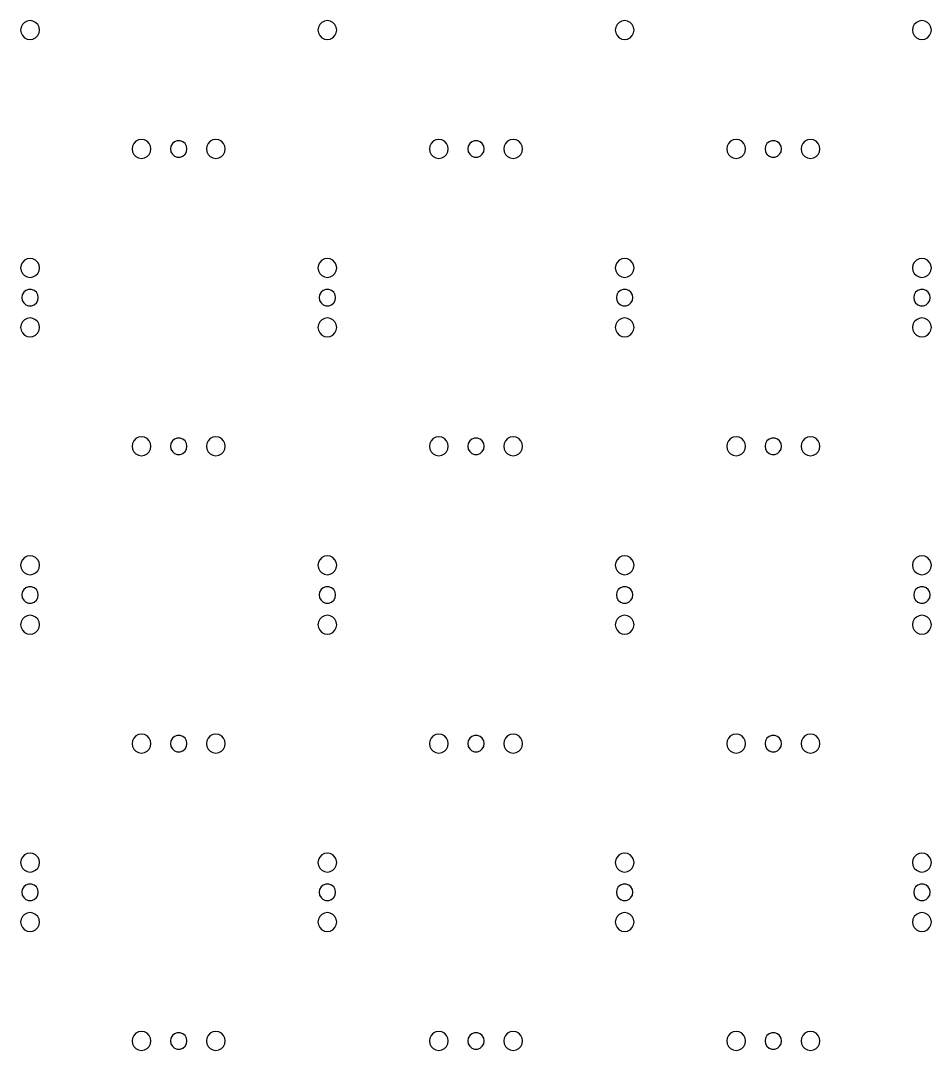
# Model space of a CAD drawing. Extents: x 218 to 2830, y 94 to 1506.
# Drawn here: x 2218 to 2830, y 94 to 786 of the extents above; entities that cross this region are included whole.
import ezdxf

# ---------------------------------------------------------------- set-up
doc = ezdxf.new("R2010")
doc.units = 0
doc.layers.get('0').update_dxf_attribs({"linetype": 'CONTINUOUS'})

msp = doc.modelspace()

# ---------------------------------------------------------------- linework, layer by layer
for points in [[(2225.96, 773.961), (2227.73, 774.863), (2229.14, 776.268), (2230.04, 778.038), (2230.35, 780), (2230.04, 781.962), (2229.14, 783.732), (2227.73, 785.137), (2225.96, 786.039), (2224, 786.35), (2222.04, 786.039), (2220.27, 785.137), (2218.86, 783.732), (2217.96, 781.962), (2217.65, 780), (2217.96, 778.038), (2218.86, 776.268), (2220.27, 774.863), (2222.04, 773.961), (2224, 773.65)], [(2425.96, 773.961), (2427.73, 774.863), (2429.14, 776.268), (2430.04, 778.038), (2430.35, 780), (2430.04, 781.962), (2429.14, 783.732), (2427.73, 785.137), (2425.96, 786.039), (2424, 786.35), (2422.04, 786.039), (2420.27, 785.137), (2418.86, 783.732), (2417.96, 781.962), (2417.65, 780), (2417.96, 778.038), (2418.86, 776.268), (2420.27, 774.863), (2422.04, 773.961), (2424, 773.65)], [(2625.96, 773.961), (2627.73, 774.863), (2629.14, 776.268), (2630.04, 778.038), (2630.35, 780), (2630.04, 781.962), (2629.14, 783.732), (2627.73, 785.137), (2625.96, 786.039), (2624, 786.35), (2622.04, 786.039), (2620.27, 785.137), (2618.86, 783.732), (2617.96, 781.962), (2617.65, 780), (2617.96, 778.038), (2618.86, 776.268), (2620.27, 774.863), (2622.04, 773.961), (2624, 773.65)], [(2825.96, 773.961), (2827.73, 774.863), (2829.14, 776.268), (2830.04, 778.038), (2830.35, 780), (2830.04, 781.962), (2829.14, 783.732), (2827.73, 785.137), (2825.96, 786.039), (2824, 786.35), (2822.04, 786.039), (2820.27, 785.137), (2818.86, 783.732), (2817.96, 781.962), (2817.65, 780), (2817.96, 778.038), (2818.86, 776.268), (2820.27, 774.863), (2822.04, 773.961), (2824, 773.65)], [(2300.96, 693.961), (2302.73, 694.863), (2304.14, 696.268), (2305.04, 698.038), (2305.35, 700), (2305.04, 701.962), (2304.14, 703.732), (2302.73, 705.137), (2300.96, 706.039), (2299, 706.35), (2297.04, 706.039), (2295.27, 705.137), (2293.86, 703.732), (2292.96, 701.962), (2292.65, 700), (2292.96, 698.038), (2293.86, 696.268), (2295.27, 694.863), (2297.04, 693.961), (2299, 693.65)], [(2326.78, 695.188), (2328.26, 696.429), (2329.22, 698.1), (2329.56, 700), (2329.22, 701.9), (2328.26, 703.571), (2326.78, 704.812), (2324.96, 705.472), (2323.04, 705.472), (2321.22, 704.812), (2319.74, 703.571), (2318.78, 701.9), (2318.44, 700), (2318.78, 698.1), (2319.74, 696.429), (2321.22, 695.188), (2323.04, 694.528), (2324.96, 694.528)], [(2350.96, 693.961), (2352.73, 694.863), (2354.14, 696.268), (2355.04, 698.038), (2355.35, 700), (2355.04, 701.962), (2354.14, 703.732), (2352.73, 705.137), (2350.96, 706.039), (2349, 706.35), (2347.04, 706.039), (2345.27, 705.137), (2343.86, 703.732), (2342.96, 701.962), (2342.65, 700), (2342.96, 698.038), (2343.86, 696.268), (2345.27, 694.863), (2347.04, 693.961), (2349, 693.65)], [(2500.96, 693.961), (2502.73, 694.863), (2504.14, 696.268), (2505.04, 698.038), (2505.35, 700), (2505.04, 701.962), (2504.14, 703.732), (2502.73, 705.137), (2500.96, 706.039), (2499, 706.35), (2497.04, 706.039), (2495.27, 705.137), (2493.86, 703.732), (2492.96, 701.962), (2492.65, 700), (2492.96, 698.038), (2493.86, 696.268), (2495.27, 694.863), (2497.04, 693.961), (2499, 693.65)], [(2526.78, 695.188), (2528.26, 696.429), (2529.22, 698.1), (2529.56, 700), (2529.22, 701.9), (2528.26, 703.571), (2526.78, 704.812), (2524.96, 705.472), (2523.04, 705.472), (2521.22, 704.812), (2519.74, 703.571), (2518.78, 701.9), (2518.44, 700), (2518.78, 698.1), (2519.74, 696.429), (2521.22, 695.188), (2523.04, 694.528), (2524.96, 694.528)], [(2550.96, 693.961), (2552.73, 694.863), (2554.14, 696.268), (2555.04, 698.038), (2555.35, 700), (2555.04, 701.962), (2554.14, 703.732), (2552.73, 705.137), (2550.96, 706.039), (2549, 706.35), (2547.04, 706.039), (2545.27, 705.137), (2543.86, 703.732), (2542.96, 701.962), (2542.65, 700), (2542.96, 698.038), (2543.86, 696.268), (2545.27, 694.863), (2547.04, 693.961), (2549, 693.65)], [(2700.96, 693.961), (2702.73, 694.863), (2704.14, 696.268), (2705.04, 698.038), (2705.35, 700), (2705.04, 701.962), (2704.14, 703.732), (2702.73, 705.137), (2700.96, 706.039), (2699, 706.35), (2697.04, 706.039), (2695.27, 705.137), (2693.86, 703.732), (2692.96, 701.962), (2692.65, 700), (2692.96, 698.038), (2693.86, 696.268), (2695.27, 694.863), (2697.04, 693.961), (2699, 693.65)], [(2726.78, 695.188), (2728.26, 696.429), (2729.22, 698.1), (2729.56, 700), (2729.22, 701.9), (2728.26, 703.571), (2726.78, 704.812), (2724.96, 705.472), (2723.04, 705.472), (2721.22, 704.812), (2719.74, 703.571), (2718.78, 701.9), (2718.44, 700), (2718.78, 698.1), (2719.74, 696.429), (2721.22, 695.188), (2723.04, 694.528), (2724.96, 694.528)], [(2750.96, 693.961), (2752.73, 694.863), (2754.14, 696.268), (2755.04, 698.038), (2755.35, 700), (2755.04, 701.962), (2754.14, 703.732), (2752.73, 705.137), (2750.96, 706.039), (2749, 706.35), (2747.04, 706.039), (2745.27, 705.137), (2743.86, 703.732), (2742.96, 701.962), (2742.65, 700), (2742.96, 698.038), (2743.86, 696.268), (2745.27, 694.863), (2747.04, 693.961), (2749, 693.65)], [(2225.96, 613.961), (2227.73, 614.863), (2229.14, 616.268), (2230.04, 618.038), (2230.35, 620), (2230.04, 621.962), (2229.14, 623.732), (2227.73, 625.137), (2225.96, 626.039), (2224, 626.35), (2222.04, 626.039), (2220.27, 625.137), (2218.86, 623.732), (2217.96, 621.962), (2217.65, 620), (2217.96, 618.038), (2218.86, 616.268), (2220.27, 614.863), (2222.04, 613.961), (2224, 613.65)], [(2425.96, 613.961), (2427.73, 614.863), (2429.14, 616.268), (2430.04, 618.038), (2430.35, 620), (2430.04, 621.962), (2429.14, 623.732), (2427.73, 625.137), (2425.96, 626.039), (2424, 626.35), (2422.04, 626.039), (2420.27, 625.137), (2418.86, 623.732), (2417.96, 621.962), (2417.65, 620), (2417.96, 618.038), (2418.86, 616.268), (2420.27, 614.863), (2422.04, 613.961), (2424, 613.65)], [(2625.96, 613.961), (2627.73, 614.863), (2629.14, 616.268), (2630.04, 618.038), (2630.35, 620), (2630.04, 621.962), (2629.14, 623.732), (2627.73, 625.137), (2625.96, 626.039), (2624, 626.35), (2622.04, 626.039), (2620.27, 625.137), (2618.86, 623.732), (2617.96, 621.962), (2617.65, 620), (2617.96, 618.038), (2618.86, 616.268), (2620.27, 614.863), (2622.04, 613.961), (2624, 613.65)], [(2825.96, 613.961), (2827.73, 614.863), (2829.14, 616.268), (2830.04, 618.038), (2830.35, 620), (2830.04, 621.962), (2829.14, 623.732), (2827.73, 625.137), (2825.96, 626.039), (2824, 626.35), (2822.04, 626.039), (2820.27, 625.137), (2818.86, 623.732), (2817.96, 621.962), (2817.65, 620), (2817.96, 618.038), (2818.86, 616.268), (2820.27, 614.863), (2822.04, 613.961), (2824, 613.65)], [(2226.78, 595.188), (2228.26, 596.429), (2229.22, 598.1), (2229.56, 600), (2229.22, 601.9), (2228.26, 603.571), (2226.78, 604.812), (2224.96, 605.472), (2223.04, 605.472), (2221.22, 604.812), (2219.74, 603.571), (2218.78, 601.9), (2218.44, 600), (2218.78, 598.1), (2219.74, 596.429), (2221.22, 595.188), (2223.04, 594.528), (2224.96, 594.528)], [(2426.78, 595.188), (2428.26, 596.429), (2429.22, 598.1), (2429.56, 600), (2429.22, 601.9), (2428.26, 603.571), (2426.78, 604.812), (2424.96, 605.472), (2423.04, 605.472), (2421.22, 604.812), (2419.74, 603.571), (2418.78, 601.9), (2418.44, 600), (2418.78, 598.1), (2419.74, 596.429), (2421.22, 595.188), (2423.04, 594.528), (2424.96, 594.528)], [(2626.78, 595.188), (2628.26, 596.429), (2629.22, 598.1), (2629.56, 600), (2629.22, 601.9), (2628.26, 603.571), (2626.78, 604.812), (2624.96, 605.472), (2623.04, 605.472), (2621.22, 604.812), (2619.74, 603.571), (2618.78, 601.9), (2618.44, 600), (2618.78, 598.1), (2619.74, 596.429), (2621.22, 595.188), (2623.04, 594.528), (2624.96, 594.528)], [(2826.78, 595.188), (2828.26, 596.429), (2829.22, 598.1), (2829.56, 600), (2829.22, 601.9), (2828.26, 603.571), (2826.78, 604.812), (2824.96, 605.472), (2823.04, 605.472), (2821.22, 604.812), (2819.74, 603.571), (2818.78, 601.9), (2818.44, 600), (2818.78, 598.1), (2819.74, 596.429), (2821.22, 595.188), (2823.04, 594.528), (2824.96, 594.528)], [(2225.96, 573.961), (2227.73, 574.863), (2229.14, 576.268), (2230.04, 578.038), (2230.35, 580), (2230.04, 581.962), (2229.14, 583.732), (2227.73, 585.137), (2225.96, 586.039), (2224, 586.35), (2222.04, 586.039), (2220.27, 585.137), (2218.86, 583.732), (2217.96, 581.962), (2217.65, 580), (2217.96, 578.038), (2218.86, 576.268), (2220.27, 574.863), (2222.04, 573.961), (2224, 573.65)], [(2425.96, 573.961), (2427.73, 574.863), (2429.14, 576.268), (2430.04, 578.038), (2430.35, 580), (2430.04, 581.962), (2429.14, 583.732), (2427.73, 585.137), (2425.96, 586.039), (2424, 586.35), (2422.04, 586.039), (2420.27, 585.137), (2418.86, 583.732), (2417.96, 581.962), (2417.65, 580), (2417.96, 578.038), (2418.86, 576.268), (2420.27, 574.863), (2422.04, 573.961), (2424, 573.65)], [(2625.96, 573.961), (2627.73, 574.863), (2629.14, 576.268), (2630.04, 578.038), (2630.35, 580), (2630.04, 581.962), (2629.14, 583.732), (2627.73, 585.137), (2625.96, 586.039), (2624, 586.35), (2622.04, 586.039), (2620.27, 585.137), (2618.86, 583.732), (2617.96, 581.962), (2617.65, 580), (2617.96, 578.038), (2618.86, 576.268), (2620.27, 574.863), (2622.04, 573.961), (2624, 573.65)], [(2825.96, 573.961), (2827.73, 574.863), (2829.14, 576.268), (2830.04, 578.038), (2830.35, 580), (2830.04, 581.962), (2829.14, 583.732), (2827.73, 585.137), (2825.96, 586.039), (2824, 586.35), (2822.04, 586.039), (2820.27, 585.137), (2818.86, 583.732), (2817.96, 581.962), (2817.65, 580), (2817.96, 578.038), (2818.86, 576.268), (2820.27, 574.863), (2822.04, 573.961), (2824, 573.65)], [(2300.96, 493.961), (2302.73, 494.863), (2304.14, 496.268), (2305.04, 498.038), (2305.35, 500), (2305.04, 501.962), (2304.14, 503.732), (2302.73, 505.137), (2300.96, 506.039), (2299, 506.35), (2297.04, 506.039), (2295.27, 505.137), (2293.86, 503.732), (2292.96, 501.962), (2292.65, 500), (2292.96, 498.038), (2293.86, 496.268), (2295.27, 494.863), (2297.04, 493.961), (2299, 493.65)], [(2350.96, 493.961), (2352.73, 494.863), (2354.14, 496.268), (2355.04, 498.038), (2355.35, 500), (2355.04, 501.962), (2354.14, 503.732), (2352.73, 505.137), (2350.96, 506.039), (2349, 506.35), (2347.04, 506.039), (2345.27, 505.137), (2343.86, 503.732), (2342.96, 501.962), (2342.65, 500), (2342.96, 498.038), (2343.86, 496.268), (2345.27, 494.863), (2347.04, 493.961), (2349, 493.65)], [(2500.96, 493.961), (2502.73, 494.863), (2504.14, 496.268), (2505.04, 498.038), (2505.35, 500), (2505.04, 501.962), (2504.14, 503.732), (2502.73, 505.137), (2500.96, 506.039), (2499, 506.35), (2497.04, 506.039), (2495.27, 505.137), (2493.86, 503.732), (2492.96, 501.962), (2492.65, 500), (2492.96, 498.038), (2493.86, 496.268), (2495.27, 494.863), (2497.04, 493.961), (2499, 493.65)], [(2550.96, 493.961), (2552.73, 494.863), (2554.14, 496.268), (2555.04, 498.038), (2555.35, 500), (2555.04, 501.962), (2554.14, 503.732), (2552.73, 505.137), (2550.96, 506.039), (2549, 506.35), (2547.04, 506.039), (2545.27, 505.137), (2543.86, 503.732), (2542.96, 501.962), (2542.65, 500), (2542.96, 498.038), (2543.86, 496.268), (2545.27, 494.863), (2547.04, 493.961), (2549, 493.65)], [(2700.96, 493.961), (2702.73, 494.863), (2704.14, 496.268), (2705.04, 498.038), (2705.35, 500), (2705.04, 501.962), (2704.14, 503.732), (2702.73, 505.137), (2700.96, 506.039), (2699, 506.35), (2697.04, 506.039), (2695.27, 505.137), (2693.86, 503.732), (2692.96, 501.962), (2692.65, 500), (2692.96, 498.038), (2693.86, 496.268), (2695.27, 494.863), (2697.04, 493.961), (2699, 493.65)], [(2750.96, 493.961), (2752.73, 494.863), (2754.14, 496.268), (2755.04, 498.038), (2755.35, 500), (2755.04, 501.962), (2754.14, 503.732), (2752.73, 505.137), (2750.96, 506.039), (2749, 506.35), (2747.04, 506.039), (2745.27, 505.137), (2743.86, 503.732), (2742.96, 501.962), (2742.65, 500), (2742.96, 498.038), (2743.86, 496.268), (2745.27, 494.863), (2747.04, 493.961), (2749, 493.65)], [(2326.78, 495.188), (2328.26, 496.429), (2329.22, 498.1), (2329.56, 500), (2329.22, 501.9), (2328.26, 503.571), (2326.78, 504.812), (2324.96, 505.472), (2323.04, 505.472), (2321.22, 504.812), (2319.74, 503.571), (2318.78, 501.9), (2318.44, 500), (2318.78, 498.1), (2319.74, 496.429), (2321.22, 495.188), (2323.04, 494.528), (2324.96, 494.528)], [(2526.78, 495.188), (2528.26, 496.429), (2529.22, 498.1), (2529.56, 500), (2529.22, 501.9), (2528.26, 503.571), (2526.78, 504.812), (2524.96, 505.472), (2523.04, 505.472), (2521.22, 504.812), (2519.74, 503.571), (2518.78, 501.9), (2518.44, 500), (2518.78, 498.1), (2519.74, 496.429), (2521.22, 495.188), (2523.04, 494.528), (2524.96, 494.528)], [(2726.78, 495.188), (2728.26, 496.429), (2729.22, 498.1), (2729.56, 500), (2729.22, 501.9), (2728.26, 503.571), (2726.78, 504.812), (2724.96, 505.472), (2723.04, 505.472), (2721.22, 504.812), (2719.74, 503.571), (2718.78, 501.9), (2718.44, 500), (2718.78, 498.1), (2719.74, 496.429), (2721.22, 495.188), (2723.04, 494.528), (2724.96, 494.528)], [(2225.96, 413.961), (2227.73, 414.863), (2229.14, 416.268), (2230.04, 418.038), (2230.35, 420), (2230.04, 421.962), (2229.14, 423.732), (2227.73, 425.137), (2225.96, 426.039), (2224, 426.35), (2222.04, 426.039), (2220.27, 425.137), (2218.86, 423.732), (2217.96, 421.962), (2217.65, 420), (2217.96, 418.038), (2218.86, 416.268), (2220.27, 414.863), (2222.04, 413.961), (2224, 413.65)], [(2425.96, 413.961), (2427.73, 414.863), (2429.14, 416.268), (2430.04, 418.038), (2430.35, 420), (2430.04, 421.962), (2429.14, 423.732), (2427.73, 425.137), (2425.96, 426.039), (2424, 426.35), (2422.04, 426.039), (2420.27, 425.137), (2418.86, 423.732), (2417.96, 421.962), (2417.65, 420), (2417.96, 418.038), (2418.86, 416.268), (2420.27, 414.863), (2422.04, 413.961), (2424, 413.65)], [(2625.96, 413.961), (2627.73, 414.863), (2629.14, 416.268), (2630.04, 418.038), (2630.35, 420), (2630.04, 421.962), (2629.14, 423.732), (2627.73, 425.137), (2625.96, 426.039), (2624, 426.35), (2622.04, 426.039), (2620.27, 425.137), (2618.86, 423.732), (2617.96, 421.962), (2617.65, 420), (2617.96, 418.038), (2618.86, 416.268), (2620.27, 414.863), (2622.04, 413.961), (2624, 413.65)], [(2825.96, 413.961), (2827.73, 414.863), (2829.14, 416.268), (2830.04, 418.038), (2830.35, 420), (2830.04, 421.962), (2829.14, 423.732), (2827.73, 425.137), (2825.96, 426.039), (2824, 426.35), (2822.04, 426.039), (2820.27, 425.137), (2818.86, 423.732), (2817.96, 421.962), (2817.65, 420), (2817.96, 418.038), (2818.86, 416.268), (2820.27, 414.863), (2822.04, 413.961), (2824, 413.65)], [(2226.78, 395.188), (2228.26, 396.429), (2229.22, 398.1), (2229.56, 400), (2229.22, 401.9), (2228.26, 403.571), (2226.78, 404.812), (2224.96, 405.472), (2223.04, 405.472), (2221.22, 404.812), (2219.74, 403.571), (2218.78, 401.9), (2218.44, 400), (2218.78, 398.1), (2219.74, 396.429), (2221.22, 395.188), (2223.04, 394.528), (2224.96, 394.528)], [(2426.78, 395.188), (2428.26, 396.429), (2429.22, 398.1), (2429.56, 400), (2429.22, 401.9), (2428.26, 403.571), (2426.78, 404.812), (2424.96, 405.472), (2423.04, 405.472), (2421.22, 404.812), (2419.74, 403.571), (2418.78, 401.9), (2418.44, 400), (2418.78, 398.1), (2419.74, 396.429), (2421.22, 395.188), (2423.04, 394.528), (2424.96, 394.528)], [(2626.78, 395.188), (2628.26, 396.429), (2629.22, 398.1), (2629.56, 400), (2629.22, 401.9), (2628.26, 403.571), (2626.78, 404.812), (2624.96, 405.472), (2623.04, 405.472), (2621.22, 404.812), (2619.74, 403.571), (2618.78, 401.9), (2618.44, 400), (2618.78, 398.1), (2619.74, 396.429), (2621.22, 395.188), (2623.04, 394.528), (2624.96, 394.528)], [(2826.78, 395.188), (2828.26, 396.429), (2829.22, 398.1), (2829.56, 400), (2829.22, 401.9), (2828.26, 403.571), (2826.78, 404.812), (2824.96, 405.472), (2823.04, 405.472), (2821.22, 404.812), (2819.74, 403.571), (2818.78, 401.9), (2818.44, 400), (2818.78, 398.1), (2819.74, 396.429), (2821.22, 395.188), (2823.04, 394.528), (2824.96, 394.528)], [(2225.96, 373.961), (2227.73, 374.863), (2229.14, 376.268), (2230.04, 378.038), (2230.35, 380), (2230.04, 381.962), (2229.14, 383.732), (2227.73, 385.137), (2225.96, 386.039), (2224, 386.35), (2222.04, 386.039), (2220.27, 385.137), (2218.86, 383.732), (2217.96, 381.962), (2217.65, 380), (2217.96, 378.038), (2218.86, 376.268), (2220.27, 374.863), (2222.04, 373.961), (2224, 373.65)], [(2425.96, 373.961), (2427.73, 374.863), (2429.14, 376.268), (2430.04, 378.038), (2430.35, 380), (2430.04, 381.962), (2429.14, 383.732), (2427.73, 385.137), (2425.96, 386.039), (2424, 386.35), (2422.04, 386.039), (2420.27, 385.137), (2418.86, 383.732), (2417.96, 381.962), (2417.65, 380), (2417.96, 378.038), (2418.86, 376.268), (2420.27, 374.863), (2422.04, 373.961), (2424, 373.65)], [(2625.96, 373.961), (2627.73, 374.863), (2629.14, 376.268), (2630.04, 378.038), (2630.35, 380), (2630.04, 381.962), (2629.14, 383.732), (2627.73, 385.137), (2625.96, 386.039), (2624, 386.35), (2622.04, 386.039), (2620.27, 385.137), (2618.86, 383.732), (2617.96, 381.962), (2617.65, 380), (2617.96, 378.038), (2618.86, 376.268), (2620.27, 374.863), (2622.04, 373.961), (2624, 373.65)], [(2825.96, 373.961), (2827.73, 374.863), (2829.14, 376.268), (2830.04, 378.038), (2830.35, 380), (2830.04, 381.962), (2829.14, 383.732), (2827.73, 385.137), (2825.96, 386.039), (2824, 386.35), (2822.04, 386.039), (2820.27, 385.137), (2818.86, 383.732), (2817.96, 381.962), (2817.65, 380), (2817.96, 378.038), (2818.86, 376.268), (2820.27, 374.863), (2822.04, 373.961), (2824, 373.65)], [(2300.96, 293.961), (2302.73, 294.863), (2304.14, 296.268), (2305.04, 298.038), (2305.35, 300), (2305.04, 301.962), (2304.14, 303.732), (2302.73, 305.137), (2300.96, 306.039), (2299, 306.35), (2297.04, 306.039), (2295.27, 305.137), (2293.86, 303.732), (2292.96, 301.962), (2292.65, 300), (2292.96, 298.038), (2293.86, 296.268), (2295.27, 294.863), (2297.04, 293.961), (2299, 293.65)], [(2326.78, 295.188), (2328.26, 296.429), (2329.22, 298.1), (2329.56, 300), (2329.22, 301.9), (2328.26, 303.571), (2326.78, 304.812), (2324.96, 305.472), (2323.04, 305.472), (2321.22, 304.812), (2319.74, 303.571), (2318.78, 301.9), (2318.44, 300), (2318.78, 298.1), (2319.74, 296.429), (2321.22, 295.188), (2323.04, 294.528), (2324.96, 294.528)], [(2350.96, 293.961), (2352.73, 294.863), (2354.14, 296.268), (2355.04, 298.038), (2355.35, 300), (2355.04, 301.962), (2354.14, 303.732), (2352.73, 305.137), (2350.96, 306.039), (2349, 306.35), (2347.04, 306.039), (2345.27, 305.137), (2343.86, 303.732), (2342.96, 301.962), (2342.65, 300), (2342.96, 298.038), (2343.86, 296.268), (2345.27, 294.863), (2347.04, 293.961), (2349, 293.65)], [(2500.96, 293.961), (2502.73, 294.863), (2504.14, 296.268), (2505.04, 298.038), (2505.35, 300), (2505.04, 301.962), (2504.14, 303.732), (2502.73, 305.137), (2500.96, 306.039), (2499, 306.35), (2497.04, 306.039), (2495.27, 305.137), (2493.86, 303.732), (2492.96, 301.962), (2492.65, 300), (2492.96, 298.038), (2493.86, 296.268), (2495.27, 294.863), (2497.04, 293.961), (2499, 293.65)], [(2526.78, 295.188), (2528.26, 296.429), (2529.22, 298.1), (2529.56, 300), (2529.22, 301.9), (2528.26, 303.571), (2526.78, 304.812), (2524.96, 305.472), (2523.04, 305.472), (2521.22, 304.812), (2519.74, 303.571), (2518.78, 301.9), (2518.44, 300), (2518.78, 298.1), (2519.74, 296.429), (2521.22, 295.188), (2523.04, 294.528), (2524.96, 294.528)], [(2550.96, 293.961), (2552.73, 294.863), (2554.14, 296.268), (2555.04, 298.038), (2555.35, 300), (2555.04, 301.962), (2554.14, 303.732), (2552.73, 305.137), (2550.96, 306.039), (2549, 306.35), (2547.04, 306.039), (2545.27, 305.137), (2543.86, 303.732), (2542.96, 301.962), (2542.65, 300), (2542.96, 298.038), (2543.86, 296.268), (2545.27, 294.863), (2547.04, 293.961), (2549, 293.65)], [(2700.96, 293.961), (2702.73, 294.863), (2704.14, 296.268), (2705.04, 298.038), (2705.35, 300), (2705.04, 301.962), (2704.14, 303.732), (2702.73, 305.137), (2700.96, 306.039), (2699, 306.35), (2697.04, 306.039), (2695.27, 305.137), (2693.86, 303.732), (2692.96, 301.962), (2692.65, 300), (2692.96, 298.038), (2693.86, 296.268), (2695.27, 294.863), (2697.04, 293.961), (2699, 293.65)], [(2726.78, 295.188), (2728.26, 296.429), (2729.22, 298.1), (2729.56, 300), (2729.22, 301.9), (2728.26, 303.571), (2726.78, 304.812), (2724.96, 305.472), (2723.04, 305.472), (2721.22, 304.812), (2719.74, 303.571), (2718.78, 301.9), (2718.44, 300), (2718.78, 298.1), (2719.74, 296.429), (2721.22, 295.188), (2723.04, 294.528), (2724.96, 294.528)], [(2750.96, 293.961), (2752.73, 294.863), (2754.14, 296.268), (2755.04, 298.038), (2755.35, 300), (2755.04, 301.962), (2754.14, 303.732), (2752.73, 305.137), (2750.96, 306.039), (2749, 306.35), (2747.04, 306.039), (2745.27, 305.137), (2743.86, 303.732), (2742.96, 301.962), (2742.65, 300), (2742.96, 298.038), (2743.86, 296.268), (2745.27, 294.863), (2747.04, 293.961), (2749, 293.65)], [(2225.96, 213.961), (2227.73, 214.863), (2229.14, 216.268), (2230.04, 218.038), (2230.35, 220), (2230.04, 221.962), (2229.14, 223.732), (2227.73, 225.137), (2225.96, 226.039), (2224, 226.35), (2222.04, 226.039), (2220.27, 225.137), (2218.86, 223.732), (2217.96, 221.962), (2217.65, 220), (2217.96, 218.038), (2218.86, 216.268), (2220.27, 214.863), (2222.04, 213.961), (2224, 213.65)], [(2425.96, 213.961), (2427.73, 214.863), (2429.14, 216.268), (2430.04, 218.038), (2430.35, 220), (2430.04, 221.962), (2429.14, 223.732), (2427.73, 225.137), (2425.96, 226.039), (2424, 226.35), (2422.04, 226.039), (2420.27, 225.137), (2418.86, 223.732), (2417.96, 221.962), (2417.65, 220), (2417.96, 218.038), (2418.86, 216.268), (2420.27, 214.863), (2422.04, 213.961), (2424, 213.65)], [(2625.96, 213.961), (2627.73, 214.863), (2629.14, 216.268), (2630.04, 218.038), (2630.35, 220), (2630.04, 221.962), (2629.14, 223.732), (2627.73, 225.137), (2625.96, 226.039), (2624, 226.35), (2622.04, 226.039), (2620.27, 225.137), (2618.86, 223.732), (2617.96, 221.962), (2617.65, 220), (2617.96, 218.038), (2618.86, 216.268), (2620.27, 214.863), (2622.04, 213.961), (2624, 213.65)], [(2825.96, 213.961), (2827.73, 214.863), (2829.14, 216.268), (2830.04, 218.038), (2830.35, 220), (2830.04, 221.962), (2829.14, 223.732), (2827.73, 225.137), (2825.96, 226.039), (2824, 226.35), (2822.04, 226.039), (2820.27, 225.137), (2818.86, 223.732), (2817.96, 221.962), (2817.65, 220), (2817.96, 218.038), (2818.86, 216.268), (2820.27, 214.863), (2822.04, 213.961), (2824, 213.65)], [(2226.78, 195.188), (2228.26, 196.429), (2229.22, 198.1), (2229.56, 200), (2229.22, 201.9), (2228.26, 203.571), (2226.78, 204.812), (2224.96, 205.472), (2223.04, 205.472), (2221.22, 204.812), (2219.74, 203.571), (2218.78, 201.9), (2218.44, 200), (2218.78, 198.1), (2219.74, 196.429), (2221.22, 195.188), (2223.04, 194.528), (2224.96, 194.528)], [(2426.78, 195.188), (2428.26, 196.429), (2429.22, 198.1), (2429.56, 200), (2429.22, 201.9), (2428.26, 203.571), (2426.78, 204.812), (2424.96, 205.472), (2423.04, 205.472), (2421.22, 204.812), (2419.74, 203.571), (2418.78, 201.9), (2418.44, 200), (2418.78, 198.1), (2419.74, 196.429), (2421.22, 195.188), (2423.04, 194.528), (2424.96, 194.528)], [(2626.78, 195.188), (2628.26, 196.429), (2629.22, 198.1), (2629.56, 200), (2629.22, 201.9), (2628.26, 203.571), (2626.78, 204.812), (2624.96, 205.472), (2623.04, 205.472), (2621.22, 204.812), (2619.74, 203.571), (2618.78, 201.9), (2618.44, 200), (2618.78, 198.1), (2619.74, 196.429), (2621.22, 195.188), (2623.04, 194.528), (2624.96, 194.528)], [(2826.78, 195.188), (2828.26, 196.429), (2829.22, 198.1), (2829.56, 200), (2829.22, 201.9), (2828.26, 203.571), (2826.78, 204.812), (2824.96, 205.472), (2823.04, 205.472), (2821.22, 204.812), (2819.74, 203.571), (2818.78, 201.9), (2818.44, 200), (2818.78, 198.1), (2819.74, 196.429), (2821.22, 195.188), (2823.04, 194.528), (2824.96, 194.528)], [(2225.96, 173.961), (2227.73, 174.863), (2229.14, 176.268), (2230.04, 178.038), (2230.35, 180), (2230.04, 181.962), (2229.14, 183.732), (2227.73, 185.137), (2225.96, 186.039), (2224, 186.35), (2222.04, 186.039), (2220.27, 185.137), (2218.86, 183.732), (2217.96, 181.962), (2217.65, 180), (2217.96, 178.038), (2218.86, 176.268), (2220.27, 174.863), (2222.04, 173.961), (2224, 173.65)], [(2425.96, 173.961), (2427.73, 174.863), (2429.14, 176.268), (2430.04, 178.038), (2430.35, 180), (2430.04, 181.962), (2429.14, 183.732), (2427.73, 185.137), (2425.96, 186.039), (2424, 186.35), (2422.04, 186.039), (2420.27, 185.137), (2418.86, 183.732), (2417.96, 181.962), (2417.65, 180), (2417.96, 178.038), (2418.86, 176.268), (2420.27, 174.863), (2422.04, 173.961), (2424, 173.65)], [(2625.96, 173.961), (2627.73, 174.863), (2629.14, 176.268), (2630.04, 178.038), (2630.35, 180), (2630.04, 181.962), (2629.14, 183.732), (2627.73, 185.137), (2625.96, 186.039), (2624, 186.35), (2622.04, 186.039), (2620.27, 185.137), (2618.86, 183.732), (2617.96, 181.962), (2617.65, 180), (2617.96, 178.038), (2618.86, 176.268), (2620.27, 174.863), (2622.04, 173.961), (2624, 173.65)], [(2825.96, 173.961), (2827.73, 174.863), (2829.14, 176.268), (2830.04, 178.038), (2830.35, 180), (2830.04, 181.962), (2829.14, 183.732), (2827.73, 185.137), (2825.96, 186.039), (2824, 186.35), (2822.04, 186.039), (2820.27, 185.137), (2818.86, 183.732), (2817.96, 181.962), (2817.65, 180), (2817.96, 178.038), (2818.86, 176.268), (2820.27, 174.863), (2822.04, 173.961), (2824, 173.65)], [(2300.96, 93.961), (2302.73, 94.863), (2304.14, 96.268), (2305.04, 98.038), (2305.35, 100), (2305.04, 101.962), (2304.14, 103.732), (2302.73, 105.137), (2300.96, 106.039), (2299, 106.35), (2297.04, 106.039), (2295.27, 105.137), (2293.86, 103.732), (2292.96, 101.962), (2292.65, 100), (2292.96, 98.038), (2293.86, 96.268), (2295.27, 94.863), (2297.04, 93.961), (2299, 93.65)], [(2326.78, 95.188), (2328.26, 96.428), (2329.22, 98.1), (2329.56, 100), (2329.22, 101.9), (2328.26, 103.571), (2326.78, 104.812), (2324.96, 105.472), (2323.04, 105.472), (2321.22, 104.812), (2319.74, 103.571), (2318.78, 101.9), (2318.44, 100), (2318.78, 98.1), (2319.74, 96.428), (2321.22, 95.188), (2323.04, 94.528), (2324.96, 94.528)], [(2350.96, 93.961), (2352.73, 94.863), (2354.14, 96.268), (2355.04, 98.038), (2355.35, 100), (2355.04, 101.962), (2354.14, 103.732), (2352.73, 105.137), (2350.96, 106.039), (2349, 106.35), (2347.04, 106.039), (2345.27, 105.137), (2343.86, 103.732), (2342.96, 101.962), (2342.65, 100), (2342.96, 98.038), (2343.86, 96.268), (2345.27, 94.863), (2347.04, 93.961), (2349, 93.65)], [(2500.96, 93.961), (2502.73, 94.863), (2504.14, 96.268), (2505.04, 98.038), (2505.35, 100), (2505.04, 101.962), (2504.14, 103.732), (2502.73, 105.137), (2500.96, 106.039), (2499, 106.35), (2497.04, 106.039), (2495.27, 105.137), (2493.86, 103.732), (2492.96, 101.962), (2492.65, 100), (2492.96, 98.038), (2493.86, 96.268), (2495.27, 94.863), (2497.04, 93.961), (2499, 93.65)], [(2526.78, 95.188), (2528.26, 96.428), (2529.22, 98.1), (2529.56, 100), (2529.22, 101.9), (2528.26, 103.571), (2526.78, 104.812), (2524.96, 105.472), (2523.04, 105.472), (2521.22, 104.812), (2519.74, 103.571), (2518.78, 101.9), (2518.44, 100), (2518.78, 98.1), (2519.74, 96.428), (2521.22, 95.188), (2523.04, 94.528), (2524.96, 94.528)], [(2550.96, 93.961), (2552.73, 94.863), (2554.14, 96.268), (2555.04, 98.038), (2555.35, 100), (2555.04, 101.962), (2554.14, 103.732), (2552.73, 105.137), (2550.96, 106.039), (2549, 106.35), (2547.04, 106.039), (2545.27, 105.137), (2543.86, 103.732), (2542.96, 101.962), (2542.65, 100), (2542.96, 98.038), (2543.86, 96.268), (2545.27, 94.863), (2547.04, 93.961), (2549, 93.65)], [(2700.96, 93.961), (2702.73, 94.863), (2704.14, 96.268), (2705.04, 98.038), (2705.35, 100), (2705.04, 101.962), (2704.14, 103.732), (2702.73, 105.137), (2700.96, 106.039), (2699, 106.35), (2697.04, 106.039), (2695.27, 105.137), (2693.86, 103.732), (2692.96, 101.962), (2692.65, 100), (2692.96, 98.038), (2693.86, 96.268), (2695.27, 94.863), (2697.04, 93.961), (2699, 93.65)], [(2726.78, 95.188), (2728.26, 96.428), (2729.22, 98.1), (2729.56, 100), (2729.22, 101.9), (2728.26, 103.571), (2726.78, 104.812), (2724.96, 105.472), (2723.04, 105.472), (2721.22, 104.812), (2719.74, 103.571), (2718.78, 101.9), (2718.44, 100), (2718.78, 98.1), (2719.74, 96.428), (2721.22, 95.188), (2723.04, 94.528), (2724.96, 94.528)], [(2750.96, 93.961), (2752.73, 94.863), (2754.14, 96.268), (2755.04, 98.038), (2755.35, 100), (2755.04, 101.962), (2754.14, 103.732), (2752.73, 105.137), (2750.96, 106.039), (2749, 106.35), (2747.04, 106.039), (2745.27, 105.137), (2743.86, 103.732), (2742.96, 101.962), (2742.65, 100), (2742.96, 98.038), (2743.86, 96.268), (2745.27, 94.863), (2747.04, 93.961), (2749, 93.65)]]:
    msp.add_lwpolyline(points, close=True)

doc.saveas('drawing.dxf')
